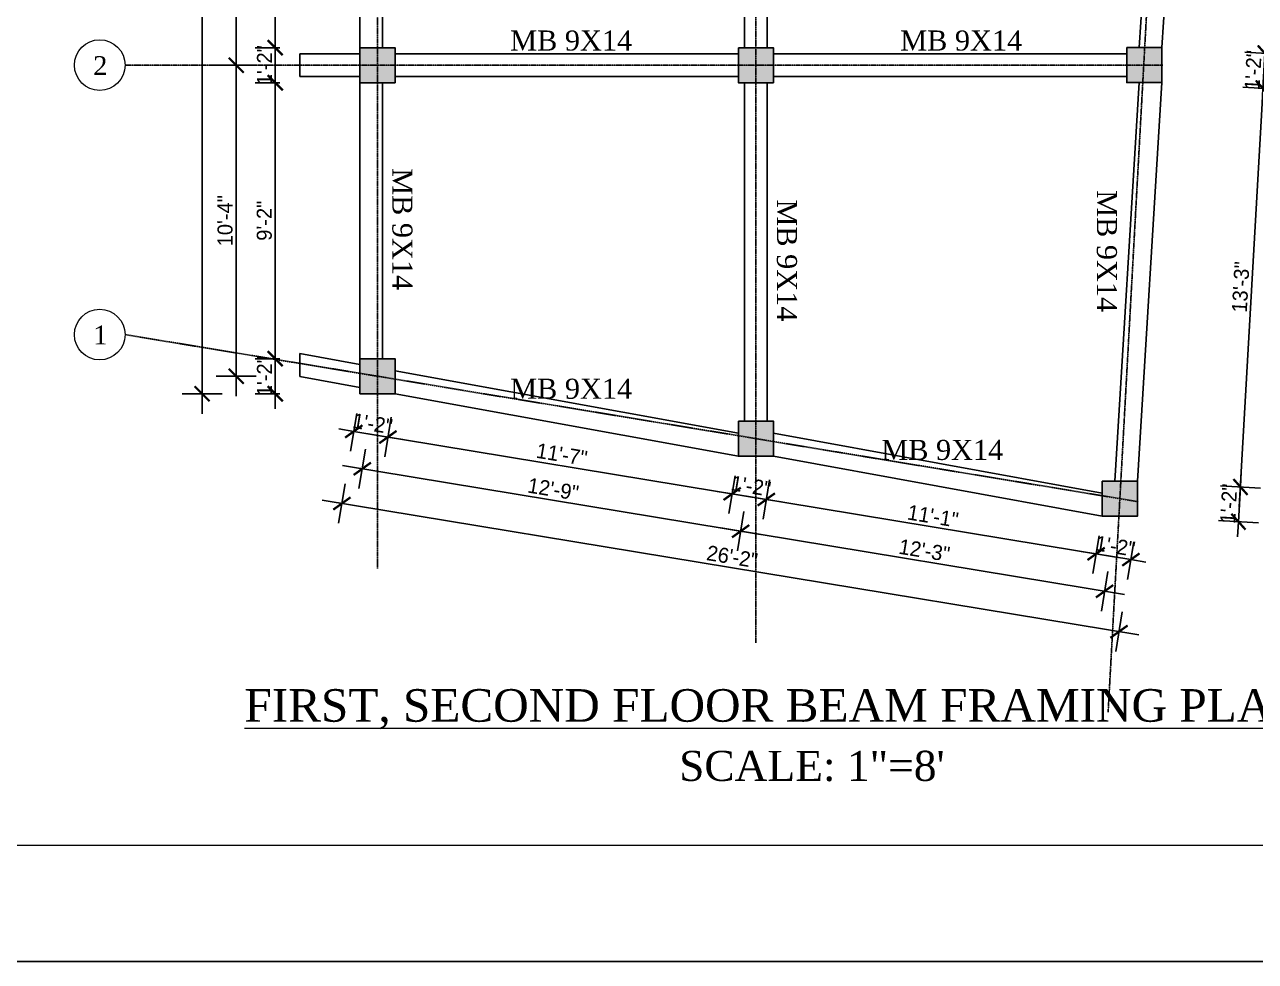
# Model space of a CAD drawing. Header units: inches. Extents: x -412 to 2766, y -9590 to -2111.
# Drawn here: x 1079.1 to 1570.3, y -6957.6 to -6583.7 of the extents above; entities that cross this region are included whole.
import ezdxf

# ---------------------------------------------------------------- set-up
doc = ezdxf.new("R2010")
doc.units = ezdxf.units.IN
doc.header["$LTSCALE"] = 0.5
doc.header["$MEASUREMENT"] = 0
doc.header["$PDMODE"] = 66
doc.linetypes.add('PHANTOM2', pattern=[1.25, 0.625, -0.125, 0.125, -0.125, 0.125, -0.125])
for name, color, linetype, lineweight in [('15 TEXT', 7, 'Continuous', 15), ('COLUMN', 8, 'Continuous', 50), ('DOOR & WIN', 1, 'Continuous', 25), ('ELE1', 3, 'Continuous', 9), ('Profile ele', 4, 'Continuous', 25), ('TEXT', 220, 'Continuous', 9), ('window', 6, 'Continuous', 13)]:
    doc.layers.add(name, color=color, linetype=linetype, lineweight=lineweight)
doc.layers.add('OUTLINE', color=116, linetype='Continuous')
doc.styles.add('ARCHITECTURE', font='stylu.ttf')
doc.styles.add('arial', font='arial.ttf')
doc.styles.get("Standard").update_dxf_attribs({"font": 'arial.ttf'})
doc.dimstyles.new('8 SCALE', dxfattribs={"dimscale": 0, "dimtxt": 6, "dimasz": 6, "dimexe": 8, "dimexo": 8, "dimgap": 1.25, "dimtad": 1, "dimdec": 0, "dimzin": 3, "dimdsep": 46, "dimlunit": 4, "dimtxsty": 'ARCHITECTURE', "dimblk": 'ARCHTICK', "dimcen": 8, "dimdle": 8, "dimclrd": 5, "dimclre": 5, "dimclrt": 7, "dimadec": 0, "dimazin": 0, "dimtfac": 0.75, "dimtdec": 0, "dimtix": 1, "dimtmove": 2, "dimatfit": 3, "dimldrblk": 'ARCHTICK', "dimfxl": 8, "dimfxlon": 1, "dimtolj": 1, "dimtzin": 0, "dimlwd": -1, "dimlwe": -1, "dimarcsym": 0})

# ---------------------------------------------------------------- blocks, each defined once
blk = doc.blocks.new('_ArchTick')
at = {"color": 0, "linetype": 'ByBlock', "const_width": 0.15}
blk.add_lwpolyline([(-0.5, -0.5), (0.5, 0.5)], dxfattribs=at)
blk = doc.blocks.new('*D1215')
at = {"layer": 'Defpoints', "color": 0, "transparency": 16777216}
for p in [(-13023.54, -11230.22), (-13026.39, -11247.5), (-12886.54, -11255.13)]:
    blk.add_point(p, dxfattribs=at)
at = {"layer": 'Profile ele', "color": 5, "transparency": 16777216}
for p, q in [((-13025.09, -11239.6), (-13027.69, -11255.39)), ((-12881.12, -11271.46), (-13034.28, -11246.19)), ((-12887.84, -11263.02), (-12890.32, -11278.05))]:
    blk.add_line(p, q, dxfattribs=at)
at = {"layer": 'Profile ele', "color": 5, "transparency": 16777216, "xscale": 6, "yscale": 6, "zscale": 6}
for p, rotation in [((-13026.39, -11247.5), 170.6334039608593), ((-12889.02, -11270.16), 350.6334039608594)]:
    blk.add_blockref('_ArchTick', p, dxfattribs=dict(at, rotation=rotation))
at = {"layer": 'Profile ele', "color": 7, "transparency": 16777216, "insert": (-12956.98, -11254.42), "char_height": 6, "attachment_point": 5, "rotation": 350.6334, "style": 'ARCHITECTURE'}
blk.add_mtext('\\A1;11\'-7"', dxfattribs=at)
blk = doc.blocks.new('*D1216')
at = {"layer": 'Defpoints', "color": 0, "transparency": 16777216}
for p in [(-13037.54, -11230.22), (-13023.54, -11230.22), (-13040.02, -11245.25)]:
    blk.add_point(p, dxfattribs=at)
at = {"layer": 'Profile ele', "color": 5, "transparency": 16777216}
for p, q in [((-13038.84, -11238.12), (-13041.32, -11253.14)), ((-13025.09, -11239.6), (-13027.69, -11255.39)), ((-13040.02, -11245.25), (-13045.94, -11244.27)), ((-13026.39, -11247.5), (-13040.02, -11245.25)), ((-13026.39, -11247.5), (-13020.47, -11248.47))]:
    blk.add_line(p, q, dxfattribs=at)
at = {"layer": 'Profile ele', "color": 5, "transparency": 16777216, "xscale": 6, "yscale": 6, "zscale": 6}
for p, rotation in [((-13040.02, -11245.25), 350.6334039608594), ((-13026.39, -11247.5), 170.6334039608593)]:
    blk.add_blockref('_ArchTick', p, dxfattribs=dict(at, rotation=rotation))
at = {"layer": 'Profile ele', "color": 7, "transparency": 16777216, "insert": (-13032.5, -11242.12), "char_height": 6, "attachment_point": 5, "rotation": 350.6334, "style": 'ARCHITECTURE'}
blk.add_mtext('\\A1;1\'-2"', dxfattribs=at)
blk = doc.blocks.new('*D1217')
at = {"layer": 'Defpoints', "color": 0, "transparency": 16777216}
for p in [(-12886.54, -11255.13), (-12872.54, -11255.13), (-12875.39, -11272.4)]:
    blk.add_point(p, dxfattribs=at)
at = {"layer": 'Profile ele', "color": 5, "transparency": 16777216}
for p, q in [((-12887.84, -11263.02), (-12890.32, -11278.05)), ((-12874.09, -11264.51), (-12876.69, -11280.3)), ((-12889.02, -11270.16), (-12894.94, -11269.18)), ((-12889.02, -11270.16), (-12875.39, -11272.4)), ((-12875.39, -11272.4), (-12869.47, -11273.38))]:
    blk.add_line(p, q, dxfattribs=at)
at = {"layer": 'Profile ele', "color": 5, "transparency": 16777216, "xscale": 6, "yscale": 6, "zscale": 6}
for p, rotation in [((-12889.02, -11270.16), 350.6334039608594), ((-12875.39, -11272.4), 170.6334039608593)]:
    blk.add_blockref('_ArchTick', p, dxfattribs=dict(at, rotation=rotation))
at = {"layer": 'Profile ele', "color": 7, "transparency": 16777216, "insert": (-12881.5, -11267.03), "char_height": 6, "attachment_point": 5, "rotation": 350.6334, "style": 'ARCHITECTURE'}
blk.add_mtext('\\A1;1\'-2"', dxfattribs=at)
blk = doc.blocks.new('*D1218')
at = {"layer": 'Defpoints', "color": 0, "transparency": 16777216}
for p in [(-12872.54, -11255.13), (-12741.3, -11279.09), (-12743.77, -11294.11)]:
    blk.add_point(p, dxfattribs=at)
at = {"layer": 'Profile ele', "color": 5, "transparency": 16777216}
for p, q in [((-12874.09, -11264.51), (-12876.69, -11280.3)), ((-12883.28, -11271.1), (-12735.88, -11295.42)), ((-12742.6, -11286.98), (-12745.08, -11302.01))]:
    blk.add_line(p, q, dxfattribs=at)
at = {"layer": 'Profile ele', "color": 5, "transparency": 16777216, "xscale": 6, "yscale": 6, "zscale": 6}
for p, rotation in [((-12875.39, -11272.4), 170.6334039608593), ((-12743.77, -11294.11), 350.6334039608594)]:
    blk.add_blockref('_ArchTick', p, dxfattribs=dict(at, rotation=rotation))
at = {"layer": 'Profile ele', "color": 7, "transparency": 16777216, "insert": (-12808.88, -11279.04), "char_height": 6, "attachment_point": 5, "rotation": 350.6334, "style": 'ARCHITECTURE'}
blk.add_mtext('\\A1;11\'-1"', dxfattribs=at)
blk = doc.blocks.new('*D1219')
at = {"layer": 'Defpoints', "color": 0, "transparency": 16777216}
for p in [(-12741.3, -11279.09), (-12727.42, -11281.38), (-12729.9, -11296.4)]:
    blk.add_point(p, dxfattribs=at)
at = {"layer": 'Profile ele', "color": 5, "transparency": 16777216}
for p, q in [((-12742.6, -11286.98), (-12745.08, -11302.01)), ((-12728.73, -11289.27), (-12731.2, -11304.3)), ((-12743.77, -11294.11), (-12749.69, -11293.14)), ((-12743.77, -11294.11), (-12729.9, -11296.4)), ((-12729.9, -11296.4), (-12723.98, -11297.38))]:
    blk.add_line(p, q, dxfattribs=at)
at = {"layer": 'Profile ele', "color": 5, "transparency": 16777216, "xscale": 6, "yscale": 6, "zscale": 6}
for p, rotation in [((-12743.77, -11294.11), 350.6334039608594), ((-12729.9, -11296.4), 170.6334039608593)]:
    blk.add_blockref('_ArchTick', p, dxfattribs=dict(at, rotation=rotation))
at = {"layer": 'Profile ele', "color": 7, "transparency": 16777216, "insert": (-12736.14, -11291.01), "char_height": 6, "attachment_point": 5, "rotation": 350.6334, "style": 'ARCHITECTURE'}
blk.add_mtext('\\A1;1\'-2"', dxfattribs=at)
blk = doc.blocks.new('*D1220')
at = {"layer": 'Defpoints', "color": 0, "transparency": 16777216}
for p in [(-13030.54, -11223.22), (-12879.54, -11248.13), (-12885.63, -11285.08)]:
    blk.add_point(p, dxfattribs=at)
at = {"layer": 'Profile ele', "color": 5, "transparency": 16777216}
for p, q in [((-13035.33, -11252.28), (-13037.94, -11268.06)), ((-13044.53, -11258.87), (-12877.74, -11286.38)), ((-12884.33, -11277.18), (-12886.94, -11292.97))]:
    blk.add_line(p, q, dxfattribs=at)
at = {"layer": 'Profile ele', "color": 5, "transparency": 16777216, "xscale": 6, "yscale": 6, "zscale": 6}
for p, rotation in [((-13036.63, -11260.17), 170.6334039608233), ((-12885.63, -11285.08), 350.6334039608233)]:
    blk.add_blockref('_ArchTick', p, dxfattribs=dict(at, rotation=rotation))
at = {"layer": 'Profile ele', "color": 7, "transparency": 16777216, "insert": (-12960.43, -11268.33), "char_height": 6, "attachment_point": 5, "rotation": 350.6334, "style": 'ARCHITECTURE'}
blk.add_mtext('\\A1;12\'-9"', dxfattribs=at)
blk = doc.blocks.new('*D1221')
at = {"layer": 'Defpoints', "color": 0, "transparency": 16777216}
for p in [(-12879.54, -11248.13), (-12734.3, -11272.09), (-12740.39, -11309.04)]:
    blk.add_point(p, dxfattribs=at)
at = {"layer": 'Profile ele', "color": 5, "transparency": 16777216}
for p, q in [((-12884.33, -11277.19), (-12886.94, -11292.97)), ((-12893.53, -11283.78), (-12732.5, -11310.34)), ((-12739.09, -11301.14), (-12741.69, -11316.93))]:
    blk.add_line(p, q, dxfattribs=at)
at = {"layer": 'Profile ele', "color": 5, "transparency": 16777216, "xscale": 6, "yscale": 6, "zscale": 6}
for p, rotation in [((-12885.63, -11285.08), 170.6334039608593), ((-12740.39, -11309.04), 350.6334039608594)]:
    blk.add_blockref('_ArchTick', p, dxfattribs=dict(at, rotation=rotation))
at = {"layer": 'Profile ele', "color": 7, "transparency": 16777216, "insert": (-12812.3, -11292.76), "char_height": 6, "attachment_point": 5, "rotation": 350.6334, "style": 'ARCHITECTURE'}
blk.add_mtext('\\A1;12\'-3"', dxfattribs=at)
blk = doc.blocks.new('*D1222')
at = {"layer": 'Defpoints', "color": 0, "transparency": 16777216}
for p in [(-13037.54, -11230.22), (-13044.76, -11274.01), (-12727.42, -11281.38)]:
    blk.add_point(p, dxfattribs=at)
at = {"layer": 'Profile ele', "color": 5, "transparency": 16777216}
for p, q in [((-13043.46, -11266.12), (-13046.06, -11281.91)), ((-12726.75, -11326.47), (-13052.66, -11272.71)), ((-12733.35, -11317.27), (-12735.95, -11333.06))]:
    blk.add_line(p, q, dxfattribs=at)
at = {"layer": 'Profile ele', "color": 5, "transparency": 16777216, "xscale": 6, "yscale": 6, "zscale": 6}
for p, rotation in [((-13044.76, -11274.01), 170.6334039608233), ((-12734.65, -11325.17), 350.6334039608233)]:
    blk.add_blockref('_ArchTick', p, dxfattribs=dict(at, rotation=rotation))
at = {"layer": 'Profile ele', "color": 7, "transparency": 16777216, "insert": (-12889, -11295.29), "char_height": 6, "attachment_point": 5, "rotation": 350.6334, "style": 'ARCHITECTURE'}
blk.add_mtext('\\A1;26\'-2"', dxfattribs=at)
blk = doc.blocks.new('*D1223')
at = {"layer": 'Defpoints', "color": 0, "transparency": 16777216}
for p in [(-13071.36, -11106.09), (-13061.54, -11106.09), (-13061.54, -11216.22)]:
    blk.add_point(p, dxfattribs=at)
at = {"layer": 'Profile ele', "color": 5, "transparency": 16777216}
for p, q in [((-13071.36, -11224.22), (-13071.36, -11098.09)), ((-13069.54, -11106.09), (-13079.36, -11106.09)), ((-13069.54, -11216.22), (-13079.36, -11216.22))]:
    blk.add_line(p, q, dxfattribs=at)
at = {"layer": 'Profile ele', "color": 5, "transparency": 16777216, "xscale": 6, "yscale": 6, "zscale": 6}
for p, rotation in [((-13071.36, -11106.09), 90), ((-13071.36, -11216.22), 270)]:
    blk.add_blockref('_ArchTick', p, dxfattribs=dict(at, rotation=rotation))
at = {"layer": 'Profile ele', "color": 7, "transparency": 16777216, "insert": (-13075.71, -11161.16), "char_height": 6, "attachment_point": 5, "rotation": 90, "style": 'ARCHITECTURE'}
blk.add_mtext('\\A1;9\'-2"', dxfattribs=at)
blk = doc.blocks.new('*D1224')
at = {"layer": 'Defpoints', "color": 0, "transparency": 16777216}
for p in [(-13071.36, -11092.09), (-13061.54, -11092.09), (-13061.54, -11106.09)]:
    blk.add_point(p, dxfattribs=at)
at = {"layer": 'Profile ele', "color": 5, "transparency": 16777216}
for p, q in [((-13071.36, -11092.09), (-13071.36, -11086.09)), ((-13069.54, -11092.09), (-13079.36, -11092.09)), ((-13071.36, -11106.09), (-13071.36, -11092.09)), ((-13069.54, -11106.09), (-13079.36, -11106.09)), ((-13071.36, -11106.09), (-13071.36, -11112.09))]:
    blk.add_line(p, q, dxfattribs=at)
at = {"layer": 'Profile ele', "color": 5, "transparency": 16777216, "xscale": 6, "yscale": 6, "zscale": 6}
for p, rotation in [((-13071.36, -11092.09), 270), ((-13071.36, -11106.09), 90)]:
    blk.add_blockref('_ArchTick', p, dxfattribs=dict(at, rotation=rotation))
at = {"layer": 'Profile ele', "color": 7, "transparency": 16777216, "insert": (-13075.67, -11099.09), "char_height": 6, "attachment_point": 5, "rotation": 90, "style": 'ARCHITECTURE'}
blk.add_mtext('\\A1;1\'-2"', dxfattribs=at)
blk = doc.blocks.new('*D1225')
at = {"layer": 'Defpoints', "color": 0, "transparency": 16777216}
for p in [(-13071.36, -11014.09), (-13061.54, -11014.09), (-13061.54, -11092.09)]:
    blk.add_point(p, dxfattribs=at)
at = {"layer": 'Profile ele', "color": 5, "transparency": 16777216}
for p, q in [((-13071.36, -11100.09), (-13071.36, -11006.09)), ((-13069.54, -11014.09), (-13079.36, -11014.09)), ((-13069.54, -11092.09), (-13079.36, -11092.09))]:
    blk.add_line(p, q, dxfattribs=at)
at = {"layer": 'Profile ele', "color": 5, "transparency": 16777216, "xscale": 6, "yscale": 6, "zscale": 6}
for p, rotation in [((-13071.36, -11014.09), 90), ((-13071.36, -11092.09), 270)]:
    blk.add_blockref('_ArchTick', p, dxfattribs=dict(at, rotation=rotation))
at = {"layer": 'Profile ele', "color": 7, "transparency": 16777216, "insert": (-13075.73, -11053.09), "char_height": 6, "attachment_point": 5, "rotation": 90, "style": 'ARCHITECTURE'}
blk.add_mtext('\\A1;6\'-6"', dxfattribs=at)
blk = doc.blocks.new('*D1229')
at = {"layer": 'Defpoints', "color": 0, "transparency": 16777216}
for p in [(-13086.96, -11099.09), (-13054.54, -11099.09), (-13054.54, -11223.22)]:
    blk.add_point(p, dxfattribs=at)
at = {"layer": 'Profile ele', "color": 5, "transparency": 16777216}
for p, q in [((-13086.96, -11231.22), (-13086.96, -11091.09)), ((-13078.96, -11099.09), (-13094.96, -11099.09)), ((-13078.96, -11223.22), (-13094.96, -11223.22))]:
    blk.add_line(p, q, dxfattribs=at)
at = {"layer": 'Profile ele', "color": 5, "transparency": 16777216, "xscale": 6, "yscale": 6, "zscale": 6}
for p, rotation in [((-13086.96, -11099.09), 90), ((-13086.96, -11223.22), 270)]:
    blk.add_blockref('_ArchTick', p, dxfattribs=dict(at, rotation=rotation))
at = {"layer": 'Profile ele', "color": 7, "transparency": 16777216, "insert": (-13091.37, -11161.16), "char_height": 6, "attachment_point": 5, "rotation": 90, "style": 'ARCHITECTURE'}
blk.add_mtext('\\A1;10\'-4"', dxfattribs=at)
blk = doc.blocks.new('*D1230')
at = {"layer": 'Defpoints', "color": 0, "transparency": 16777216}
for p in [(-13086.96, -11007.09), (-13054.54, -11007.09), (-13054.54, -11099.09)]:
    blk.add_point(p, dxfattribs=at)
at = {"layer": 'Profile ele', "color": 5, "transparency": 16777216}
for p, q in [((-13086.96, -11107.09), (-13086.96, -10999.09)), ((-13078.96, -11007.09), (-13094.96, -11007.09)), ((-13078.96, -11099.09), (-13094.96, -11099.09))]:
    blk.add_line(p, q, dxfattribs=at)
at = {"layer": 'Profile ele', "color": 5, "transparency": 16777216, "xscale": 6, "yscale": 6, "zscale": 6}
for p, rotation in [((-13086.96, -11007.09), 90), ((-13086.96, -11099.09), 270)]:
    blk.add_blockref('_ArchTick', p, dxfattribs=dict(at, rotation=rotation))
at = {"layer": 'Profile ele', "color": 7, "transparency": 16777216, "insert": (-13091.43, -11053.09), "char_height": 6, "attachment_point": 5, "rotation": 90, "style": 'ARCHITECTURE'}
blk.add_mtext('\\A1;7\'-8"', dxfattribs=at)
blk = doc.blocks.new('*D1232')
at = {"layer": 'Defpoints', "color": 0, "transparency": 16777216}
for p in [(-13100.55, -10876.81), (-13061.54, -10876.81), (-13061.54, -11230.22)]:
    blk.add_point(p, dxfattribs=at)
at = {"layer": 'Profile ele', "color": 5, "transparency": 16777216}
for p, q in [((-13100.55, -11238.22), (-13100.55, -10868.81)), ((-13092.55, -10876.81), (-13108.55, -10876.81)), ((-13092.55, -11230.22), (-13108.55, -11230.22))]:
    blk.add_line(p, q, dxfattribs=at)
at = {"layer": 'Profile ele', "color": 5, "transparency": 16777216, "xscale": 6, "yscale": 6, "zscale": 6}
for p, rotation in [((-13100.55, -10876.81), 90), ((-13100.55, -11230.22), 270)]:
    blk.add_blockref('_ArchTick', p, dxfattribs=dict(at, rotation=rotation))
at = {"layer": 'Profile ele', "color": 7, "transparency": 16777216, "insert": (-13104.93, -11053.52), "char_height": 6, "attachment_point": 5, "rotation": 90, "style": 'ARCHITECTURE'}
blk.add_mtext('\\A1;29\'-5"', dxfattribs=at)
blk = doc.blocks.new('*D1236')
at = {"layer": 'Defpoints', "color": 0, "transparency": 16777216}
for p in [(-12712.36, -11014.09), (-12717.49, -11092.05), (-12676.42, -11094.37)]:
    blk.add_point(p, dxfattribs=at)
at = {"layer": 'Profile ele', "color": 5, "transparency": 16777216}
for p, q in [((-12671.58, -11008.38), (-12676.87, -11102.36)), ((-12680.01, -11015.92), (-12664.04, -11016.82)), ((-12684.41, -11093.92), (-12668.44, -11094.82))]:
    blk.add_line(p, q, dxfattribs=at)
at = {"layer": 'Profile ele', "color": 5, "transparency": 16777216, "xscale": 6, "yscale": 6, "zscale": 6}
for p, rotation in [((-12672.03, -11016.37), 86.77451339905117), ((-12676.42, -11094.37), 266.7745133990512)]:
    blk.add_blockref('_ArchTick', p, dxfattribs=dict(at, rotation=rotation))
at = {"layer": 'Profile ele', "color": 7, "transparency": 16777216, "insert": (-12678.58, -11055.12), "char_height": 6, "attachment_point": 5, "rotation": 86.7745, "style": 'ARCHITECTURE'}
blk.add_mtext('\\A1;6\'-6"', dxfattribs=at)
blk = doc.blocks.new('*D1237')
at = {"layer": 'Defpoints', "color": 0, "transparency": 16777216}
for p in [(-12717.49, -11092.05), (-12717.54, -11106.05), (-12677.21, -11108.33)]:
    blk.add_point(p, dxfattribs=at)
at = {"layer": 'Profile ele', "color": 5, "transparency": 16777216}
for p, q in [((-12676.42, -11094.37), (-12676.09, -11088.38)), ((-12684.41, -11093.92), (-12668.44, -11094.82)), ((-12676.42, -11094.37), (-12677.21, -11108.33)), ((-12685.2, -11107.88), (-12669.22, -11108.78)), ((-12677.21, -11108.33), (-12677.55, -11114.32))]:
    blk.add_line(p, q, dxfattribs=at)
at = {"layer": 'Profile ele', "color": 5, "transparency": 16777216, "xscale": 6, "yscale": 6, "zscale": 6}
for p, rotation in [((-12676.42, -11094.37), 266.7745133990512), ((-12677.21, -11108.33), 86.77451339905117)]:
    blk.add_blockref('_ArchTick', p, dxfattribs=dict(at, rotation=rotation))
at = {"layer": 'Profile ele', "color": 7, "transparency": 16777216, "insert": (-12681.12, -11101.11), "char_height": 6, "attachment_point": 5, "rotation": 86.7745, "style": 'ARCHITECTURE'}
blk.add_mtext('\\A1;1\'-2"', dxfattribs=at)
blk = doc.blocks.new('*D1238')
at = {"layer": 'Defpoints', "color": 0, "transparency": 16777216}
for p in [(-12717.54, -11106.05), (-12727.34, -11265.09), (-12686.17, -11267.41)]:
    blk.add_point(p, dxfattribs=at)
at = {"layer": 'Profile ele', "color": 5, "transparency": 16777216}
for p, q in [((-12676.76, -11100.34), (-12686.62, -11275.4)), ((-12685.2, -11107.88), (-12669.22, -11108.78)), ((-12694.16, -11266.96), (-12678.19, -11267.86))]:
    blk.add_line(p, q, dxfattribs=at)
at = {"layer": 'Profile ele', "color": 5, "transparency": 16777216, "xscale": 6, "yscale": 6, "zscale": 6}
for p, rotation in [((-12677.21, -11108.33), 86.77451339905117), ((-12686.17, -11267.41), 266.7745133990512)]:
    blk.add_blockref('_ArchTick', p, dxfattribs=dict(at, rotation=rotation))
at = {"layer": 'Profile ele', "color": 7, "transparency": 16777216, "insert": (-12686.04, -11187.62), "char_height": 6, "attachment_point": 5, "rotation": 86.7745, "style": 'ARCHITECTURE'}
blk.add_mtext('\\A1;13\'-3"', dxfattribs=at)
blk = doc.blocks.new('*D1239')
at = {"layer": 'Defpoints', "color": 0, "transparency": 16777216}
for p in [(-12727.34, -11265.09), (-12727.29, -11279.04), (-12686.96, -11281.31)]:
    blk.add_point(p, dxfattribs=at)
at = {"layer": 'Profile ele', "color": 5, "transparency": 16777216}
for p, q in [((-12686.17, -11267.41), (-12685.84, -11261.42)), ((-12694.16, -11266.96), (-12678.19, -11267.86)), ((-12686.17, -11267.41), (-12686.96, -11281.31)), ((-12694.94, -11280.86), (-12678.97, -11281.76)), ((-12686.96, -11281.31), (-12687.3, -11287.3))]:
    blk.add_line(p, q, dxfattribs=at)
at = {"layer": 'Profile ele', "color": 5, "transparency": 16777216, "xscale": 6, "yscale": 6, "zscale": 6}
for p, rotation in [((-12686.17, -11267.41), 266.7745133990512), ((-12686.96, -11281.31), 86.77451339905117)]:
    blk.add_blockref('_ArchTick', p, dxfattribs=dict(at, rotation=rotation))
at = {"layer": 'Profile ele', "color": 7, "transparency": 16777216, "insert": (-12690.87, -11274.12), "char_height": 6, "attachment_point": 5, "rotation": 86.7745, "style": 'ARCHITECTURE'}
blk.add_mtext('\\A1;1\'-2"', dxfattribs=at)
blk = doc.blocks.new('*D1240')
at = {"layer": 'Defpoints', "color": 0, "transparency": 16777216}
for p in [(-12724.54, -11099.05), (-12658.8, -11102.76), (-12734.3, -11272.09)]:
    blk.add_point(p, dxfattribs=at)
at = {"layer": 'Profile ele', "color": 5, "transparency": 16777216}
for p, q in [((-12669.01, -11283.78), (-12658.35, -11094.77)), ((-12666.79, -11102.31), (-12650.82, -11103.21)), ((-12676.54, -11275.34), (-12660.57, -11276.24))]:
    blk.add_line(p, q, dxfattribs=at)
at = {"layer": 'Profile ele', "color": 5, "transparency": 16777216, "xscale": 6, "yscale": 6, "zscale": 6}
for p, rotation in [((-12658.8, -11102.76), 86.77450968717929), ((-12668.56, -11275.79), 266.7745096871793)]:
    blk.add_blockref('_ArchTick', p, dxfattribs=dict(at, rotation=rotation))
at = {"layer": 'Profile ele', "color": 7, "transparency": 16777216, "insert": (-12668.06, -11189.03), "char_height": 6, "attachment_point": 5, "rotation": 86.7745, "style": 'ARCHITECTURE'}
blk.add_mtext('\\A1;14\'-5"', dxfattribs=at)
blk = doc.blocks.new('*D1241')
at = {"layer": 'Defpoints', "color": 0, "transparency": 16777216}
for p in [(-12719.36, -11007.09), (-12653.62, -11010.8), (-12724.54, -11099.05)]:
    blk.add_point(p, dxfattribs=at)
at = {"layer": 'Profile ele', "color": 5, "transparency": 16777216}
for p, q in [((-12659.25, -11110.75), (-12653.17, -11002.81)), ((-12661.61, -11010.35), (-12645.63, -11011.25)), ((-12666.79, -11102.31), (-12650.81, -11103.21))]:
    blk.add_line(p, q, dxfattribs=at)
at = {"layer": 'Profile ele', "color": 5, "transparency": 16777216, "xscale": 6, "yscale": 6, "zscale": 6}
for p, rotation in [((-12653.62, -11010.8), 86.77451339905117), ((-12658.8, -11102.76), 266.7745133990512)]:
    blk.add_blockref('_ArchTick', p, dxfattribs=dict(at, rotation=rotation))
at = {"layer": 'Profile ele', "color": 7, "transparency": 16777216, "insert": (-12660.67, -11056.53), "char_height": 6, "attachment_point": 5, "rotation": 86.7745, "style": 'ARCHITECTURE'}
blk.add_mtext('\\A1;7\'-8"', dxfattribs=at)
blk = doc.blocks.new('*D1243')
at = {"layer": 'Defpoints', "color": 0, "transparency": 16777216}
for p in [(-12703.65, -10859.45), (-12624.72, -10863.9), (-12727.42, -11281.38)]:
    blk.add_point(p, dxfattribs=at)
at = {"layer": 'Profile ele', "color": 5, "transparency": 16777216}
for p, q in [((-12648.95, -11293.81), (-12624.27, -10855.91)), ((-12632.71, -10863.45), (-12616.74, -10864.35)), ((-12656.49, -11285.38), (-12640.51, -11286.28))]:
    blk.add_line(p, q, dxfattribs=at)
at = {"layer": 'Profile ele', "color": 5, "transparency": 16777216, "xscale": 6, "yscale": 6, "zscale": 6}
for p, rotation in [((-12624.72, -10863.9), 86.77451339904515), ((-12648.5, -11285.83), 266.7745133990452)]:
    blk.add_blockref('_ArchTick', p, dxfattribs=dict(at, rotation=rotation))
at = {"layer": 'Profile ele', "color": 7, "transparency": 16777216, "insert": (-12640.98, -11074.62), "char_height": 6, "attachment_point": 5, "rotation": 86.7745, "style": 'ARCHITECTURE'}
blk.add_mtext('\\A1;35\'-3"', dxfattribs=at)
blk = doc.blocks.new('*D1245')
at = {"layer": 'Defpoints', "color": 0, "transparency": 16777216}
for p in [(-13061.54, -11216.22), (-13071.36, -11230.22), (-13061.54, -11230.22)]:
    blk.add_point(p, dxfattribs=at)
at = {"layer": 'Profile ele', "color": 5, "transparency": 16777216}
for p, q in [((-13071.36, -11216.22), (-13071.36, -11210.22)), ((-13069.54, -11216.22), (-13079.36, -11216.22)), ((-13071.36, -11216.22), (-13071.36, -11230.22)), ((-13069.54, -11230.22), (-13079.36, -11230.22)), ((-13071.36, -11230.22), (-13071.36, -11236.22))]:
    blk.add_line(p, q, dxfattribs=at)
at = {"layer": 'Profile ele', "color": 5, "transparency": 16777216, "xscale": 6, "yscale": 6, "zscale": 6}
for p, rotation in [((-13071.36, -11216.22), 270), ((-13071.36, -11230.22), 90)]:
    blk.add_blockref('_ArchTick', p, dxfattribs=dict(at, rotation=rotation))
at = {"layer": 'Profile ele', "color": 7, "transparency": 16777216, "insert": (-13075.67, -11223.22), "char_height": 6, "attachment_point": 5, "rotation": 90, "style": 'ARCHITECTURE'}
blk.add_mtext('\\A1;1\'-2"', dxfattribs=at)
blk = doc.blocks.new('61')
at = {"layer": 'COLUMN'}
h = blk.add_hatch(color=256, dxfattribs=at)
h.dxf.hatch_style = 1
h.paths.add_polyline_path([(-13023.54, -11106.09), (-13023.54, -11092.09), (-13037.54, -11092.09), (-13037.54, -11106.09)])
h = blk.add_hatch(color=256, dxfattribs=at)
h.dxf.hatch_style = 1
h.paths.add_polyline_path([(-12872.54, -11106.09), (-12872.54, -11092.09), (-12886.54, -11092.09), (-12886.54, -11106.09)])
h = blk.add_hatch(color=256, dxfattribs=at)
h.dxf.hatch_style = 1
h.paths.add_polyline_path([(-12717.54, -11106.05), (-12717.54, -11092.05), (-12731.54, -11092.05), (-12731.54, -11106.05)])
h = blk.add_hatch(color=256, dxfattribs=at)
h.dxf.hatch_style = 1
h.paths.add_polyline_path([(-13023.54, -11230.22), (-13023.54, -11216.22), (-13037.54, -11216.22), (-13037.54, -11230.22)])
h = blk.add_hatch(color=256, dxfattribs=at)
h.dxf.hatch_style = 1
h.paths.add_polyline_path([(-12872.54, -11255.13), (-12872.54, -11241.13), (-12886.54, -11241.13), (-12886.54, -11255.13)])
h = blk.add_hatch(color=256, dxfattribs=at)
h.dxf.hatch_style = 1
h.paths.add_polyline_path([(-12727.3, -11279.09), (-12727.3, -11265.09), (-12741.3, -11265.09), (-12741.3, -11279.09)])
at = {"layer": 'DOOR & WIN', "color": 6, "linetype": 'PHANTOM2'}
for p, q in [((-12879.56, -11329.66), (-12879.56, -10800.6)), ((-12738.98, -11357.25), (-12708.3, -10799.83)), ((-13030.56, -11300.02), (-13030.56, -10808.45)), ((-12717.15, -11099.05), (-13131.32, -11099.05)), ((-12726.97, -11273.3), (-13131.32, -11206.6))]:
    blk.add_line(p, q, dxfattribs=at)
at = {"layer": 'OUTLINE'}
for points in [[(-13037.54, -11092.09), (-13023.54, -11092.09), (-13023.54, -11106.09), (-13037.54, -11106.09)], [(-12886.54, -11092.09), (-12872.54, -11092.09), (-12872.54, -11106.09), (-12886.54, -11106.09)], [(-12731.54, -11092.05), (-12717.54, -11092.05), (-12717.54, -11106.05), (-12731.54, -11106.05)], [(-13037.54, -11216.22), (-13023.54, -11216.22), (-13023.54, -11230.22), (-13037.54, -11230.22)], [(-12886.54, -11241.13), (-12872.54, -11241.13), (-12872.54, -11255.13), (-12886.54, -11255.13)], [(-12741.3, -11265.09), (-12727.3, -11265.09), (-12727.3, -11279.09), (-12741.3, -11279.09)]]:
    blk.add_lwpolyline(points, close=True, dxfattribs=at)
at = {"layer": 'Profile ele'}
for p, q in [((-13037.54, -11092.09), (-13037.54, -11014.09)), ((-13028.54, -11092.09), (-13028.54, -11014.09)), ((-12884.06, -11014.09), (-12884.04, -11092.09)), ((-12875.06, -11014.09), (-12875.04, -11092.09)), ((-12726.56, -11092.05), (-12721.38, -11014.09)), ((-12717.54, -11092.05), (-12712.36, -11014.09)), ((-13037.54, -11094.55), (-13061.54, -11094.55)), ((-13061.54, -11103.55), (-13061.54, -11094.55)), ((-12886.54, -11094.55), (-13023.54, -11094.55)), ((-12731.54, -11094.55), (-12872.54, -11094.55)), ((-13037.54, -11103.55), (-13061.54, -11103.55)), ((-12886.54, -11103.55), (-13023.54, -11103.55)), ((-12731.54, -11103.55), (-12872.54, -11103.55)), ((-13037.54, -11216.22), (-13037.54, -11106.09)), ((-13028.54, -11216.22), (-13028.54, -11106.09)), ((-12884.06, -11106.09), (-12884.06, -11241.13)), ((-12875.06, -11106.09), (-12875.06, -11241.13)), ((-12736.31, -11265.09), (-12726.56, -11106.05)), ((-12727.3, -11265.09), (-12717.54, -11106.05)), ((-13061.54, -11214.17), (-13037.54, -11218.53)), ((-13061.54, -11214.17), (-13061.54, -11223.32)), ((-13023.54, -11221.08), (-12886.54, -11245.98)), ((-13061.54, -11223.32), (-13037.54, -11227.68)), ((-13023.54, -11230.22), (-12886.54, -11255.13)), ((-12872.54, -11245.98), (-12741.3, -11269.94)), ((-12872.54, -11255.13), (-12741.3, -11279.09))]:
    blk.add_line(p, q, dxfattribs=at)
at = {"layer": 'window', "linetype": 'Continuous', "lineweight": 5, "ltscale": 0.5}
for centre in [(-13141.42, -11099.05), (-13141.42, -11206.6)]:
    blk.add_circle(centre, 10.1, dxfattribs=at)
at = {"layer": '15 TEXT', "color": 3, "lineweight": 60, "char_height": 8, "width": 383.5653, "attachment_point": 7, "style": 'arial'}
for insert in [(-12977.61, -11093.35), (-12821.95, -11093.35), (-12977.61, -11232.32), (-12829.49, -11256.75)]:
    blk.add_mtext('{\\fTimes New Roman|b0|i0|c0|p18;MB 9X14}', dxfattribs=dict(at, insert=insert))
at = {"layer": '15 TEXT', "color": 3, "lineweight": 60, "char_height": 8, "width": 383.5653, "attachment_point": 7, "rotation": 270, "style": 'arial'}
for insert in [(-13024.73, -11140.2), (-12743.57, -11148.97), (-12871.25, -11152.66)]:
    blk.add_mtext('{\\fTimes New Roman|b0|i0|c0|p18;MB 9X14}', dxfattribs=dict(at, insert=insert))
at = {"layer": '15 TEXT', "attachment_point": 1, "style": 'arial'}
for s, insert, char_height, width in [('{\\fTimes New Roman|b0|i0|c0|p18;\\LFIRST, SECOND FLOOR BEAM FRAMING PLAN }', (-13083.68, -11348.11), 13, 510.3859), ('{\\fTimes New Roman|b0|i0|c0|p18;SCALE: 1"=8\'}', (-12910.19, -11372.74), 12, 393.7046)]:
    blk.add_mtext(s, dxfattribs=dict(at, insert=insert, char_height=char_height, width=width))
at = {"layer": 'TEXT', "insert": (-13141.17, -11099.23), "char_height": 7.5, "attachment_point": 5}
blk.add_mtext('{\\fTimes New Roman|b0|i0|c0|p18;\\C1;2}', dxfattribs=at)
at = {"layer": 'TEXT', "insert": (-13141.17, -11206.77), "char_height": 7.5, "width": 7.2378, "attachment_point": 5}
blk.add_mtext('{\\fTimes New Roman|b0|i0|c0|p18;\\C1;1}', dxfattribs=at)
at = {"layer": 'Profile ele'}
for p1, p2, distance, picture, middle in [((-12727.42, -11281.38), (-12703.65, -10859.45), -79.05, '*D1243', (-12640.98, -11074.62)), ((-12734.3, -11272.09), (-12724.54, -11099.05), -65.84, '*D1240', (-12668.06, -11189.03)), ((-13030.54, -11223.22), (-12879.54, -11248.13), -37.44, '*D1220', (-12960.43, -11268.33)), ((-12727.42, -11281.38), (-13037.54, -11230.22), 44.38, '*D1222', (-12889, -11295.29))]:
    dim = blk.add_aligned_dim(p1=p1, p2=p2, distance=distance, dimstyle='8 SCALE', override={"dimscale": 1}, dxfattribs=at)
    dim.commit()
    dim.dimension.update_dxf_attribs({"geometry": picture, "text_midpoint": middle})
for base, p1, p2, angle, picture, middle in [((-13100.55, -10876.81), (-13061.54, -11230.22), (-13061.54, -10876.81), 90, '*D1232', (-13104.93, -11053.52)), ((-13086.96, -11007.09), (-13054.54, -11099.09), (-13054.54, -11007.09), 90, '*D1230', (-13091.43, -11053.09)), ((-13071.36, -11014.09), (-13061.54, -11092.09), (-13061.54, -11014.09), 90, '*D1225', (-13075.73, -11053.09)), ((-12653.62, -11010.8), (-12724.54, -11099.05), (-12719.36, -11007.09), 266.7745, '*D1241', (-12660.67, -11056.53)), ((-12676.42, -11094.37), (-12712.36, -11014.09), (-12717.49, -11092.05), 266.7745, '*D1236', (-12678.58, -11055.12)), ((-13071.36, -11092.09), (-13061.54, -11106.09), (-13061.54, -11092.09), 90, '*D1224', (-13075.67, -11099.09)), ((-12677.21, -11108.33), (-12717.49, -11092.05), (-12717.54, -11106.05), 266.7745, '*D1237', (-12681.12, -11101.11)), ((-13086.96, -11099.09), (-13054.54, -11223.22), (-13054.54, -11099.09), 90, '*D1229', (-13091.37, -11161.16)), ((-13071.36, -11106.09), (-13061.54, -11216.22), (-13061.54, -11106.09), 90, '*D1223', (-13075.71, -11161.16)), ((-12686.17, -11267.41), (-12717.54, -11106.05), (-12727.34, -11265.09), 266.7745, '*D1238', (-12686.04, -11187.62)), ((-13071.36, -11230.22), (-13061.54, -11216.22), (-13061.54, -11230.22), 90, '*D1245', (-13075.67, -11223.22)), ((-13040.02, -11245.25), (-13023.54, -11230.22), (-13037.54, -11230.22), 170.6334, '*D1216', (-13032.5, -11242.12)), ((-13026.39, -11247.5), (-12886.54, -11255.13), (-13023.54, -11230.22), 170.6334, '*D1215', (-12956.98, -11254.42)), ((-12740.39, -11309.04), (-12879.54, -11248.13), (-12734.3, -11272.09), 170.6334, '*D1221', (-12812.3, -11292.76)), ((-12875.39, -11272.4), (-12886.54, -11255.13), (-12872.54, -11255.13), 170.6334, '*D1217', (-12881.5, -11267.03)), ((-12743.77, -11294.11), (-12872.54, -11255.13), (-12741.3, -11279.09), 170.6334, '*D1218', (-12808.88, -11279.04)), ((-12686.96, -11281.31), (-12727.34, -11265.09), (-12727.29, -11279.04), 266.7745, '*D1239', (-12690.87, -11274.12)), ((-12729.9, -11296.4), (-12741.3, -11279.09), (-12727.42, -11281.38), 170.6334, '*D1219', (-12736.14, -11291.01))]:
    dim = blk.add_linear_dim(base=base, p1=p1, p2=p2, angle=angle, dimstyle='8 SCALE', override={"dimscale": 1}, dxfattribs=at)
    dim.commit()
    dim.dimension.update_dxf_attribs({"geometry": picture, "text_midpoint": middle})

msp = doc.modelspace()

# ---------------------------------------------------------------- linework, layer by layer
at = {"layer": 'Defpoints'}
msp.add_lwpolyline([(2766.09, -4709.64), (-411.51, -4709.64), (-411.51, -6957.6), (2766.09, -6957.6)], close=True, dxfattribs=at)
at = {"layer": 'ELE1'}
msp.add_lwpolyline([(-365.19, -4755.95), (2719.77, -4755.95), (2719.77, -6911.29), (-365.19, -6911.29)], close=True, dxfattribs=at)

# ---------------------------------------------------------------- block references
at = {"layer": 'Profile ele'}
msp.add_blockref('61', (14250.47, 4499.17), dxfattribs=at)

doc.saveas('drawing.dxf')
